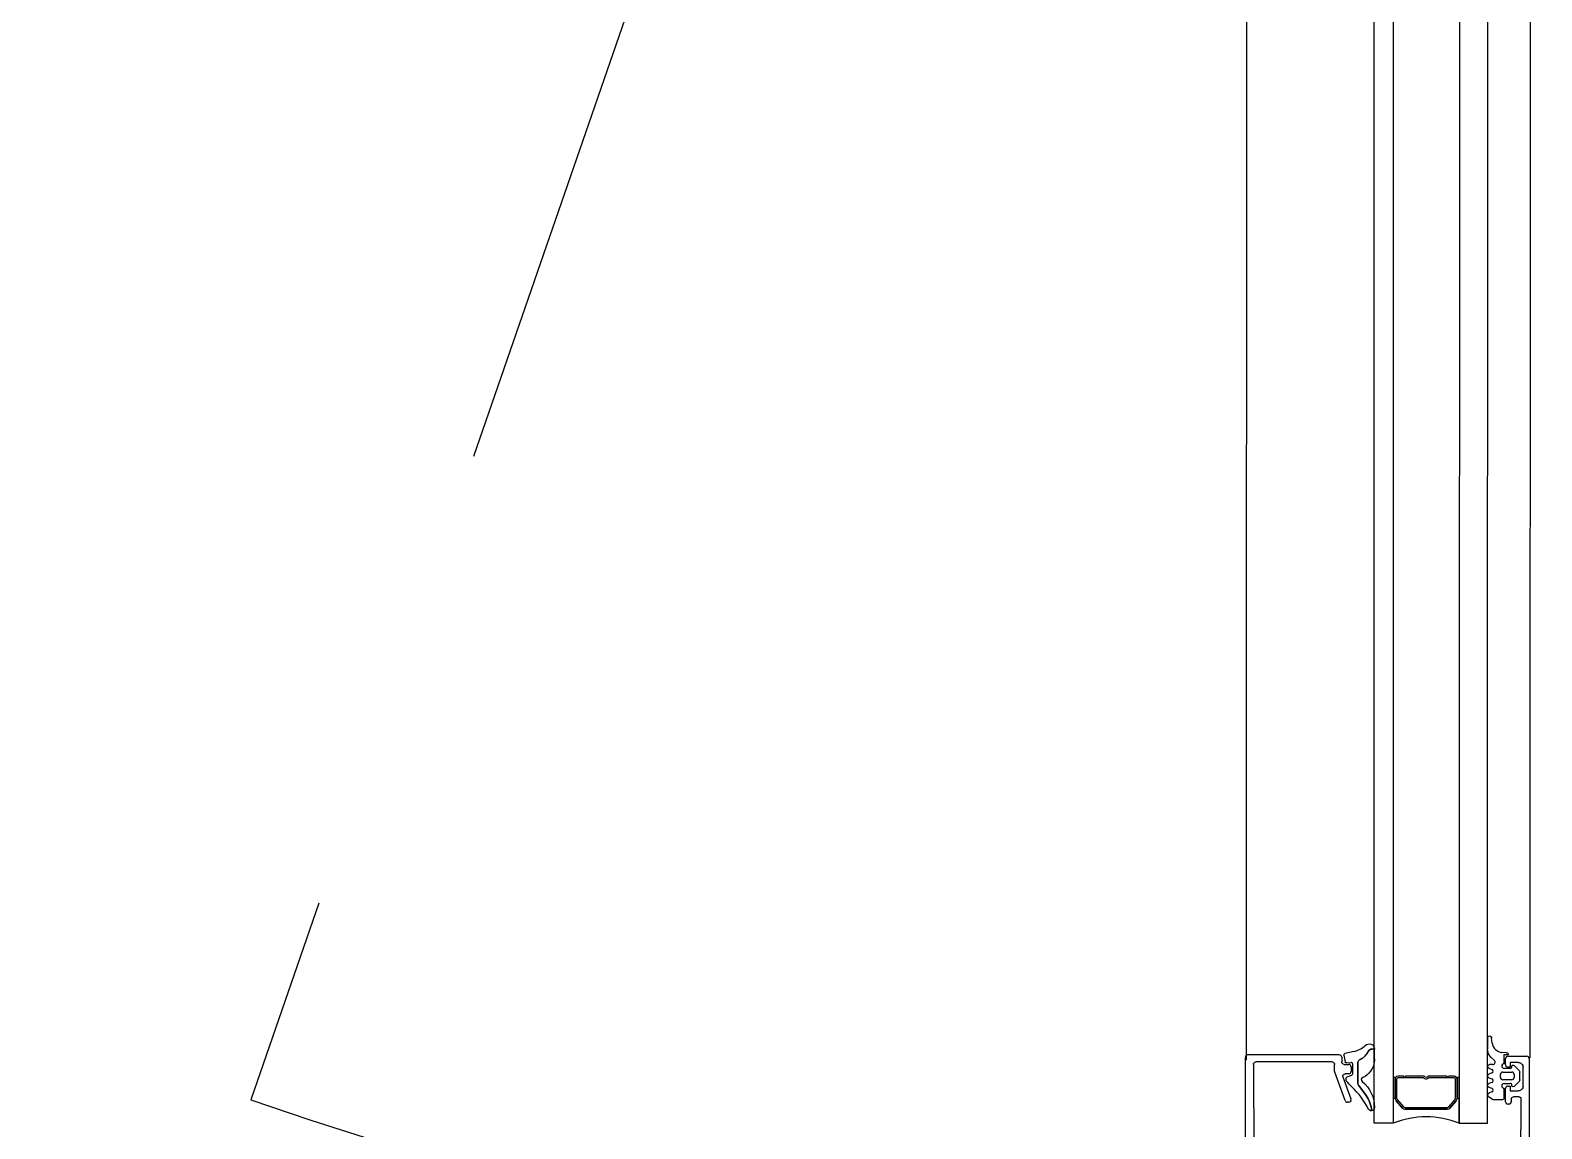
# Model space of a CAD drawing. Header units: metres. Extents: x 493 to 630, y -132 to -15.
# Drawn here: x 570.3331 to 570.6529, y -79.4796 to -79.2473 of the extents above; entities that cross this region are included whole.
import ezdxf

# ---------------------------------------------------------------- set-up
doc = ezdxf.new("R2010")
doc.units = ezdxf.units.M
doc.header["$MEASUREMENT"] = 0
doc.linetypes.add('HIDDEN2', pattern=[0.1875, 0.125, -0.0625])
for name, color, linetype in [('a_cote_50', 9, 'Continuous'), ('a_pereti_hasuri', 253, 'Continuous'), ('a_punctat', 40, 'HIDDEN2'), ('a_sticla', 4, 'Continuous'), ('a_tamplarie_ferestre', 6, 'Continuous'), ('a_vederi subtiri', 124, 'Continuous')]:
    doc.layers.add(name, color=color, linetype=linetype)

# ---------------------------------------------------------------- blocks, each defined once
blk = doc.blocks.new('__4FAFA3F2_FC5C_44BB_A64D_ECB77A95FE74_')
at = {"layer": 'a_vederi subtiri'}
for p, q in [((-125.4500011026394, 66.99999999985448), (-125.4500011026394, 70.99999999988358)), ((-125.0125011026394, 70.99999999988358), (-125.0125011026394, 66.99999999985448)), ((-125.0125011026394, 66.81066017167177), (-125.0125011026394, 70.74999999985448)), ((-124.6975011024624, 66.81066017167177), (-124.6975011024624, 70.74999999985448)), ((-124.3562511024065, 71.49999999985448), (-123.2625011026394, 71.49999999985448)), ((-124.3562511024065, 71.13999999989755), (-119.0254425092135, 71.13999999989755)), ((-123.2625011026394, 71.49999999985448), (-123.0437511024065, 71.25)), ((-123.0437511024065, 71.25), (-122.8250011026394, 71.49999999985448)), ((-122.8250011026394, 71.49999999985448), (-118.8896831609309, 71.49999999985448)), ((-118.010319044115, 71.49999999985448), (-114.0750011026394, 71.49999999985448)), ((-117.8745596958324, 71.13999999989755), (-112.5437511026394, 71.13999999989755)), ((-114.0750011026394, 71.49999999985448), (-113.8562511026394, 71.25)), ((-113.8562511026394, 71.25), (-113.6375011026394, 71.49999999985448)), ((-113.6375011026394, 71.49999999985448), (-112.5437511026394, 71.49999999985448)), ((-112.2025011025835, 70.74999999985448), (-112.2025011025835, 66.81066017167177)), ((-111.8875011026394, 66.99999999985448), (-111.8875011026394, 70.99999999988358)), ((-111.8875011026394, 70.74999999985448), (-111.8875011026394, 66.81066017167177)), ((-111.4500011026394, 70.99999999988358), (-111.4500011026394, 66.99999999985448)), ((-125.4500011026394, 61.49999999988358), (-125.4500011026394, 66.99999999985448)), ((-125.0125011026394, 66.99999999985448), (-125.0125011026394, 66.81066017167177)), ((-124.8202899277676, 66.28033008577768), (-123.4547122775111, 64.71966991398949)), ((-123.4547122775111, 64.71966991398949), (-124.8202899277676, 66.28033008577768)), ((-123.2319736413192, 64.97422835521866), (-124.5975512915757, 66.53488852712326)), ((-113.9093287528958, 64.85999999986961), (-122.9906734523829, 64.85999999986961)), ((-122.9906734523829, 64.49999999985448), (-113.9093287528958, 64.49999999985448)), ((-113.9093287528958, 64.49999999985448), (-122.9906734523829, 64.49999999985448)), ((-112.3024509134702, 66.53488852712326), (-113.6680285637267, 64.97422835521866)), ((-113.4452899277676, 64.71966991398949), (-112.0797122775111, 66.28033008577768)), ((-112.0797122775111, 66.28033008577768), (-113.4452899277676, 64.71966991398949)), ((-111.8875011026394, 66.81066017167177), (-111.8875011026394, 66.99999999985448)), ((-111.4500011026394, 66.99999999985448), (-111.4500011026394, 61.49999999988358))]:
    blk.add_line(p, q, dxfattribs=at)
at = {"layer": 'a_vederi subtiri', "extrusion": (2e-16, 2.000000000000001e-16, -1)}
for centre, radius, start, end in [((125.2312511026394, 71.02929687488358), 0.2207031249999999, 352.3718503293429, 187.6281496706571), ((124.3060278883204, 70.79394531238358), 0.707838677237907, 356.4405713952564, 85.93127893733272), ((124.3301350313704, 70.77285156247672), 0.3680761121636999, 356.4405713952564, 85.93127893733272), ((118.4500011026394, 71.67726562483585), 0.7872656250000108, 223.0350141754325, 316.9649858245675), ((118.4500011026394, 71.76164062495809), 0.5116406250000021, 210.7555134559261, 329.2444865440739), ((112.5939743169583, 70.79394531238358), 0.7078386772379076, 94.06872106266727, 183.5594286047437), ((112.5698671741411, 70.77285156247672), 0.3680761121637185, 94.06872106266727, 183.5594286047437), ((111.6687511026394, 71.02929687488358), 0.2207031249999999, 352.3718503293429, 187.6281496706571), ((125.2312511026394, 66.97070312485448), 0.2207031249999999, 172.371850329343, 7.628149670657059), ((125.2312511026394, 66.97070312485448), 0.2207031249999999, 172.371850329343, 7.628149670657059), ((124.2048949212767, 66.80336917506065), 0.8076390920070746, 319.6379859252439, 0.5172471456179616), ((124.2048949212767, 66.80336917506065), 0.8076390920070561, 319.6379859252439, 0.5172471456179616), ((124.2775458882097, 66.80686885336763), 0.4199723278436767, 319.6379859252439, 0.5172471456179616), ((122.9823408846278, 65.11756334116217), 0.617619552900235, 270.7730251426407, 319.8915003898574), ((122.9823408846278, 65.11756334116217), 0.617619552900235, 270.7730251426407, 319.8915003898574), ((122.9863405169453, 65.18113293728675), 0.3211621675081091, 270.7730251426407, 319.8915003898574), ((113.9136616881005, 65.18113293728675), 0.3211621675081109, 220.1084996101426, 269.2269748573593), ((113.917661320651, 65.11756334116217), 0.6176195529002321, 220.1084996101426, 269.2269748573593), ((113.917661320651, 65.11756334116217), 0.6176195529002375, 220.1084996101426, 269.2269748573593), ((112.622456317069, 66.80686885336763), 0.4199723278436483, 179.4827528543821, 220.362014074756), ((112.695107284002, 66.80336917506065), 0.8076390920070647, 179.4827528543821, 220.362014074756), ((112.695107284002, 66.80336917506065), 0.8076390920070755, 179.4827528543821, 220.362014074756), ((111.6687511026394, 66.97070312485448), 0.2207031249999999, 172.371850329343, 7.628149670657059), ((111.6687511026394, 66.97070312485448), 0.2207031249999999, 172.371850329343, 7.628149670657059), ((118.4500011026394, 44.30178832099773), 18.56821167883212, 67.85273984560007, 112.1472601544)]:
    blk.add_arc(centre, radius, start, end, dxfattribs=at)
blk = doc.blocks.new('erge')
at = {"layer": 'a_tamplarie_ferestre'}
for p, q in [((405.4513413439892, 126.0598712142432), (405.4707429263139, 126.0598712142432)), ((405.4528414277685, 126.0613711228293), (405.4690205299776, 126.0613711228293))]:
    blk.add_line(p, q, dxfattribs=at)
at = {"layer": 'a_tamplarie_ferestre', "extrusion": (2.000510598935923e-16, 2.000116828575766e-16, -1)}
for points in [[(-405.4681460592127, 126.108755871138), (-405.4666456016903, 126.1087557835151), (-405.4666455666529, 126.1093557590997), (-405.4677454777625, 126.1104557989241), (-405.4711455098364, 126.1104559974783), (-405.4712156347338, 126.0604432397858)], [(-405.4129471480803, 126.0824525987794), (-405.4128712253949, 126.0689714511424)], [(-405.46952049949, 126.0618711519814), (-405.4694472724158, 126.0804558668979)]]:
    blk.add_lwpolyline(points, dxfattribs=at)
at = {"layer": 'a_tamplarie_ferestre', "extrusion": (-1.499999997442286e-15, -8.759648353730134e-20, -1)}
blk.add_lwpolyline([(-405.4111784323881, 126.0604397468572), (-405.411176465531, 126.0941554075451)], dxfattribs=at)
at = {"layer": 'a_tamplarie_ferestre', "extrusion": (4.000510595525637e-16, -2.000233623886972e-16, -1)}
for points in [[(-405.4132715207979, 126.0687710178521), (-405.414471839895, 126.0687709477562)], [(-405.4149718690932, 126.0692709185569), (-405.4149718982918, 126.0697709185561)], [(-405.4154719274896, 126.0702708893564), (-405.4156719274895, 126.070270877677)], [(-405.4161718982897, 126.069770848479), (-405.4161717347764, 126.0669708484834)], [(-405.4124717055838, 126.0664710645562), (-405.4124714719931, 126.062471064563)], [(-405.4156717055785, 126.0664708776834), (-405.4151717055793, 126.0664709068826), (-405.4151717639768, 126.0674709068801), (-405.4134717639797, 126.0674710061566)], [(-405.4134714135938, 126.0614710061669), (-405.4151714135909, 126.0614709068908), (-405.4151714719885, 126.0624709068891), (-405.4156714719877, 126.0624708776904)], [(-405.416171442788, 126.0619708484924), (-405.4161713668713, 126.0606708484947)], [(-405.4156713376731, 126.0601708776941), (-405.4116712150605, 126.0601711112922)]]:
    blk.add_lwpolyline(points, dxfattribs=at)
at = {"layer": 'a_tamplarie_ferestre', "extrusion": (3.00051059723078e-16, -2.00017522623137e-16, -1)}
for points in [[(-405.4164715778607, 126.0690206489101), (-405.4164714552272, 126.0669206729139)], [(-405.4197850996245, 126.0686578459796), (-405.4187715863765, 126.0693205175957), (-405.4167715983797, 126.0693206343904)], [(-405.4190414181667, 126.0676936603168), (-405.4197093020688, 126.0679495295835)], [(-405.4131713742531, 126.0651403188494), (-405.4131712785449, 126.063501415411)], [(-405.4143591957071, 126.0665351002643), (-405.4133178408304, 126.0654938630088)], [(-405.4143713018771, 126.064020786553), (-405.4143713369168, 126.064620807552)], [(-405.4148713661149, 126.0651207783527), (-405.4167713501116, 126.0651206673978)], [(-405.4164713968295, 126.0659206729156), (-405.4151627637265, 126.0659207493367)], [(-405.4172713209119, 126.0646206381995), (-405.4172712858719, 126.0640206172009)], [(-405.4197014049633, 126.0646936292766), (-405.419041238173, 126.0649466305105)], [(-405.4190412817982, 126.0656936678317), (-405.4197014781278, 126.0659465919454)], [(-405.4197015217528, 126.0666936292669), (-405.4190413745414, 126.0669466229958)], [(-405.4133177038285, 126.0631478541476), (-405.4143589520859, 126.0621064802709)], [(-405.4167712566742, 126.0635206464011), (-405.4148712726773, 126.0635207573553)], [(-405.415162574056, 126.0627207373424), (-405.4164712099563, 126.0627206609212)], [(-405.4164711515587, 126.0617206609232), (-405.4164710406044, 126.0598206819265), (-405.4155710526061, 126.0598207344837)], [(-405.4188703212347, 126.0619205328175), (-405.419557146122, 126.0619204927087)], [(-405.4197003129514, 126.0626940030116), (-405.4190411213769, 126.0629466304987)], [(-405.4190411649986, 126.0636936678189), (-405.4197013613336, 126.0639465919565)], [(-405.4159710232466, 126.0594207171256), (-405.4169353775063, 126.0593430897848)], [(-405.4191941402831, 126.0604424043381), (-405.4185359803531, 126.0610492453407)], [(-405.4199671288293, 126.0562797677571), (-405.4199672688692, 126.0586778125926)], [(-405.4189893934134, 126.057363571088), (-405.4191161162975, 126.0562878124544)]]:
    blk.add_lwpolyline(points, dxfattribs=at)
at = {"layer": 'a_tamplarie_ferestre'}
for points in [[(405.4472348487201, 126.066355274478), (405.4456835593335, 126.0684479757621)], [(405.4456885593336, 126.0684479754703), (405.4472398487198, 126.066355274186)], [(405.4474361054027, 126.0617258948721), (405.4474363405898, 126.0657532320529)], [(405.4474413405897, 126.0657532317611), (405.4474411054028, 126.0617258945801)], [(405.4499416080372, 126.0648823864751), (405.449941622948, 126.0651377149035)], [(405.4485413778405, 126.0617574337759), (405.4485415060414, 126.0639527378733)], [(405.4487389172647, 126.0642346344238), (405.4497441044235, 126.0646004229082)], [(405.4497767985951, 126.0615732719714), (405.4488790003199, 126.061459784691)], [(405.4438859848006, 126.0607272946769), (405.443886471784, 126.0586672766879)], [(405.4438895452452, 126.0586112257107), (405.4443814185211, 126.0586346081579)], [(405.4443864185212, 126.0586346078657), (405.4438945452452, 126.0586112254186)], [(405.4482277141659, 126.0591466064105), (405.4501574020501, 126.0595836708434)], [(405.4503841864203, 126.0599404407461), (405.4501136422855, 126.0613334708246)]]:
    blk.add_lwpolyline(points, dxfattribs=at)
at = {"layer": 'a_tamplarie_ferestre', "extrusion": (6.000393796804147e-16, -4.000350415787889e-16, -1)}
for points in [[(-405.4505676636923, 126.0645423139281), (-405.4488715762649, 126.0692002338026)], [(-405.4493414276756, 126.0698713100689), (-405.4496604667818, 126.0698712914378)], [(-405.4501302632722, 126.069542358156), (-405.4523113708277, 126.0635520616367)], [(-405.4488414938021, 126.0623713545104), (-405.4488415521996, 126.0633713526015)], [(-405.4503414607862, 126.0618712688224), (-405.4493414646026, 126.0618713272199)], [(-405.4493415813978, 126.0638713234019), (-405.4500975781006, 126.0638712792534)], [(-405.4523415451376, 126.0633809657212), (-405.4523414569681, 126.0618711520272)], [(-405.4508413731891, 126.060371241533), (-405.4508414315864, 126.0613712396238)]]:
    blk.add_lwpolyline(points, dxfattribs=at)
at = {"layer": 'a_tamplarie_ferestre', "extrusion": (6.273976574137156e-20, -3.667484793199714e-24, -1)}
for centre, radius, start, end in [((-405.4445888552855, 126.071004452677), 0.0006979967121983897, 359.6058208863017, 83.55082379948021), ((-405.4445938672473, 126.071004463684), 0.0006979315997486338, 83.55082379948021, 163.0621901671566), ((-405.4506045613289, 126.07205911439), 0.006099786874643171, 323.7001782940216, 356.6058390272019), ((-405.4508801981543, 126.0709586648427), 0.00698944323349791, 308.5718680538092, 0.3359823499181372), ((-405.4480610533087, 126.0608945727549), 0.004134773588893482, 6.360210042423864, 65.88688836716749), ((-405.4464363405916, 126.0657532904507), 0.0009999999999763612, 142.9878743418489, 180.0033459392049), ((-405.4382181303076, 126.0558855588429), 0.015000302720351, 133.7752214943832, 140.9951183588013), ((-405.4496415603335, 126.0648824039968), 0.0003000477042415295, 180.0033459392049, 250.0159042460725), ((-405.4496416229483, 126.0651377324227), 0.0002999999999929003, 140.9951183588013, 180.0033459392049), ((-405.4464361054045, 126.0617259532698), 0.000999999999976351, 180.0033459392049, 248.6068942610659), ((-405.449819144889, 126.0612762756903), 0.0002999999999928998, 81.88535309524858, 169.0092538802913), ((-405.4468859847166, 126.0607280038697), 0.002999999999929044, 359.9864554149396, 12.01716198578263), ((-405.4450432733558, 126.0587025982074), 0.001157340695964786, 355.4717634521731, 358.2510869152253), ((-405.4450482733561, 126.0587025979156), 0.001157340695964786, 225.5726252466586, 355.4717634521731), ((-405.4443339345998, 126.05963348016), 0.000999999999976339, 207.723649783474, 267.2783482981957), ((-405.448764942995, 126.0573074425332), 0.003999999999905445, 27.72364978347406, 60.67465215893036), ((-405.4500911321474, 126.0598762598046), 0.0002999999999930683, 167.6468600328307, 257.2381192483069)]:
    blk.add_arc(centre, radius, start, end, dxfattribs=at)
at = {"layer": 'a_tamplarie_ferestre'}
for centre, radius, start, end in [((405.4505996421045, 126.0720591740173), 0.006099887101392957, 183.3941609727981, 216.2998217059785), ((405.4598554183848, 126.0785592550144), 0.0163409220760644, 206.7360103613373, 226.4455204397277), ((405.4154718982909, 126.0697708893574), 0.0004999999999881748, 89.99665406079835, 179.9966540607951), ((405.4156718982907, 126.0697708776776), 0.0004999999999881766, 359.9966540607951, 89.99665406079835), ((405.4493413984766, 126.0693713100703), 0.000499999999988174, 89.99665406079835, 200.0080725127597), ((405.4496604375828, 126.0693712914393), 0.0004999999999881393, 20.00690783570037, 89.99665406079835), ((405.4148715083377, 126.0646206069115), 0.0005001714608795216, 90.01629192981947, 179.9770161901303), ((405.415162781246, 126.0662207493363), 0.0002999999999929058, 170.2586873267401, 269.9966540607918), ((405.4156717347772, 126.0669708776824), 0.0004999999999881774, 269.9966540607918, 359.9966540607951), ((405.4164709321523, 126.0664206729439), 0.0005000002439016095, 270.0532480616533, 89.94006005993579), ((405.4167713236383, 126.0646206701242), 0.0004999972743997996, 359.9963417284927, 89.99696638983716), ((405.4191843816454, 126.0653201408131), 0.0003999999999905419, 110.9620565338114, 249.0312515877827), ((405.4191845180138, 126.0673201332982), 0.0003999999999905423, 110.9620565338114, 249.0312515877827), ((405.4462253434325, 126.0651217534904), 0.0004762922707111377, 287.9127185753296, 51.42813194619084), ((405.4464413405914, 126.0657532901586), 0.000999999999976357, 359.9966540607951, 37.01212565815112), ((405.4148714806562, 126.0640209361136), 0.0005001788015072356, 180.0171322224506, 269.9761759015814), ((405.4151625565367, 126.0624207373427), 0.0002999999999929063, 89.99665406079835, 189.7363007405857), ((405.415671442789, 126.0619708776911), 0.0004999999999881766, 359.9966540607951, 89.99665406079835), ((405.4164706865708, 126.0622206609507), 0.0005000002442085208, 270.053283659461, 89.94002446213051), ((405.4167711432479, 126.0640207890415), 0.0005001426539541591, 270.012994011384, 359.9803141126536), ((405.4188707966125, 126.0614205580145), 0.0004999750288193882, 90.05447700986986, 227.9587110440583), ((405.4191842648492, 126.0633201408019), 0.0003999999999905415, 110.9620570506275, 249.0312515877827), ((405.4464411054044, 126.0617259529778), 0.0009999999999763518, 291.3931057389341, 359.9966540607951), ((405.4488413778401, 126.0617574162569), 0.0002999999999929076, 179.9966540607951, 277.2043331559756), ((405.4488415060407, 126.0639527203542), 0.000299999999992913, 109.9964906635557, 179.9966540607951), ((405.4493414979759, 126.0623713313927), 0.0005000041742330564, 179.9973509525936, 269.9961757346788), ((405.449341559958, 126.0633713156427), 0.0005000077593987789, 89.99754320424285, 179.995764918151), ((405.4518415451384, 126.0633809949199), 0.0004999999999882195, 359.9966540607951, 20.00690783570037), ((405.4116712442593, 126.0606711112911), 0.0004999999999881766, 179.9966540607951, 269.9966540607918), ((405.4156713668721, 126.0606708776937), 0.0004999999999881766, 269.9966540607918, 359.9966540607951), ((405.4167548438787, 126.0571003442337), 0.002249999999946795, 6.718402008420187, 85.39780172985547), ((405.4443389346, 126.059633479868), 0.000999999999976338, 272.7216517017978, 332.2763502165259), ((405.448759942995, 126.057307442825), 0.003999999999905444, 119.3253478410696, 152.2763502165259), ((405.4493566901175, 126.0541968131409), 0.005076912458413897, 102.8485381404737, 133.5553661709902), ((405.4513413813521, 126.0603712224054), 0.000500008163680858, 179.9978080909952, 269.9957185978854), ((405.4707164881779, 126.0603705156021), 0.0005000008220292784, 266.9690042571343, 3.942991703404314)]:
    blk.add_arc(centre, radius, start, end, dxfattribs=at)
at = {"layer": 'a_tamplarie_ferestre', "extrusion": (4.000510595525637e-16, -2.000233623886972e-16, -1)}
for centre, radius, start, end in [((-405.4132715499968, 126.0692710178514), 0.0004999999999881758, 270.0033459392016, 323.1921415359453), ((-405.4144718690938, 126.069270947756), 0.0004999999999881766, 180.0033459392049, 270.0033459392016), ((-405.4134717055823, 126.0664710061582), 0.0009999999999763531, 0.003345939204911173, 90.00334593920817), ((-405.4134714719918, 126.0624710061653), 0.0009999999999763531, 270.0033459392016, 0.003345939204911173)]:
    blk.add_arc(centre, radius, start, end, dxfattribs=at)
at = {"layer": 'a_tamplarie_ferestre', "extrusion": (3.00051059723078e-16, -2.00017522623137e-16, -1)}
for centre, radius, start, end in [((-405.4167703795067, 126.0690218328848), 0.0002988039917129593, 359.7729718809028, 90.23371999832686), ((-405.4195662022216, 126.0683230566025), 0.0003999999999905419, 123.1781107674989, 249.0379434661886), ((-405.4136713742521, 126.0651402896507), 0.0004999999999881797, 0.003345939204911173, 45.00323596731667), ((-405.4145711236945, 126.0663223223425), 0.0003003130297155874, 45.11466189236014, 189.7413126732599), ((-405.4195582614863, 126.0643201189757), 0.0003999999999905419, 110.9687491096234, 249.0379434661886), ((-405.4195583782803, 126.0663201189637), 0.0003999999999905412, 110.9687484122173, 249.0379434661886), ((-405.413671278544, 126.0635013862121), 0.0004999999999881722, 315.0034559600321, 0.003345939204911173), ((-405.4145709024534, 126.0623192182111), 0.0003003004985533638, 170.2636992594143, 314.8937466563867), ((-405.4195571694812, 126.0623204927075), 0.0003999999999905412, 110.9687480635075, 270.0033459392016), ((-405.4159703823786, 126.0598200469756), 0.0003993303646181676, 269.9080484732078, 0.09864340358685572), ((-405.4175672688735, 126.0586779527467), 0.002399999999943251, 132.676881984079, 180.0033459392049), ((-405.4195415990768, 126.0562813055744), 0.0004255325310577661, 180.2070596536716, 0.8761522804307574)]:
    blk.add_arc(centre, radius, start, end, dxfattribs=at)
at = {"layer": 'a_tamplarie_ferestre', "extrusion": (6.000393796804147e-16, -4.000350415787889e-16, -1)}
for centre, radius, start, end in [((-405.4500972330786, 126.064371694808), 0.0005004156736208126, 160.0649443657908, 269.9604962518965), ((-405.4503414335504, 126.061371270786), 0.0004999980369683452, 90.00312099246787, 180.003570885942), ((-405.4528414644122, 126.0618711302725), 0.0005000074445326497, 270.0041990028482, 0.002492876373348932)]:
    blk.add_arc(centre, radius, start, end, dxfattribs=at)
at = {"layer": 'a_tamplarie_ferestre', "extrusion": (-6.000393796804147e-16, -4.000350415787889e-16, -1)}
blk.add_arc((-405.469020492046, 126.0618711302724), 0.0005000074445326497, 179.9975071236266, 269.9958009971518, dxfattribs=at)
blk = doc.blocks.new('tampalrie subsol')
at = {"layer": 'a_punctat', "ltscale": 0.5}
blk.add_line((570.5905219319355, -78.86492715566814), (570.3797452046102, -79.47349154055648), dxfattribs=at)
blk.add_arc((570.5917260140394, -78.86948924756942), 0.640120796022017, 250.6609532570904, 269.8868081300336, dxfattribs=at)
at = {"layer": 'a_sticla'}
blk.add_lwpolyline([(570.6215373806921, -78.93077439913324), (570.6214290451911, -79.47846900390284), (570.6174290451979, -79.47846923749337), (570.617537380699, -78.93077463272388)], dxfattribs=at)
blk.add_lwpolyline([(570.6355373806681, -78.93077358156606), (570.6354290451676, -79.47846818633566), (570.641429045157, -79.47846783594964), (570.641537380658, -78.93077323118015)], close=True, dxfattribs=at)
at = {"layer": 'a_vederi subtiri'}
blk.add_line((570.6504284883462, -79.46459219172739), (570.650538186789, -78.94457713656831), dxfattribs=at)
blk.add_lwpolyline([(570.5903913151975, -79.46509569585108), (570.5905389770722, -78.94417983905427)], dxfattribs=at)
at = {"xscale": -0.001000000000008328, "yscale": 0.001000000000008328, "zscale": 0.001000000000008328, "rotation": 0.003345939206580439}
blk.add_blockref('__4FAFA3F2_FC5C_44BB_A64D_ECB77A95FE74_', (570.5099826357333, -79.53997551221467), dxfattribs=at)
at = {"layer": 'a_cote_50', "rotation": 180}
blk.add_blockref('erge', (976.0614005609694, 46.59587540781256), dxfattribs=at)

msp = doc.modelspace()

# ---------------------------------------------------------------- hatches: boundary and pattern name
at = {"layer": 'a_pereti_hasuri', "ltscale": 0.3}
h = msp.add_hatch(dxfattribs=at)
h.set_pattern_fill('ANSI33', color=256, scale=0.25, style=0)
h.set_pattern_definition([(45, (-4876.954643999999, 8292.469365), (-0.04419417382415922, 0.04419417382415922), []), (45, (-4876.91044982625, 8292.469365), (-0.04419417382415922, 0.04419417382415922), [0.03125, -0.015625])])
edge = h.paths.add_edge_path()
edge.add_line((553.585124781431, -64.030926260102), (553.585124781431, -64.85958062453558))
edge.add_line((553.585124781431, -64.85958062453558), (554.0851247814312, -64.85958062453558))
edge.add_line((554.0851247814312, -64.85958062453558), (554.0851247814312, -64.43958062453558))
edge.add_line((554.0851247814312, -64.43958062453558), (558.4151247814311, -64.43958062453558))
edge.add_line((558.4151247814311, -64.43958062453558), (558.4151247814311, -65.88958062453563))
edge.add_line((558.4151247814311, -65.88958062453563), (560.1551247814311, -65.88958062453563))
edge.add_line((560.1551247814311, -65.88958062453563), (560.1551247814311, -71.7995806245356))
edge.add_line((560.1551247814311, -71.7995806245356), (557.255124781431, -71.7995806245356))
edge.add_line((557.255124781431, -71.7995806245356), (557.255124781431, -72.57958062453557))
edge.add_line((557.255124781431, -72.57958062453557), (556.755124781431, -72.57958062453557))
edge.add_line((556.755124781431, -72.57958062453557), (556.755124781431, -73.0495806245356))
edge.add_line((556.755124781431, -73.0495806245356), (557.325124781431, -73.0495806245356))
edge.add_line((557.325124781431, -73.0495806245356), (557.325124781431, -73.24958062453564))
edge.add_line((557.325124781431, -73.24958062453564), (557.825124781431, -73.24958062453564))
edge.add_line((557.825124781431, -73.24958062453564), (557.825124781431, -74.39958062453562))
edge.add_line((557.825124781431, -74.39958062453562), (557.325124781431, -74.39958062453562))
edge.add_line((557.325124781431, -74.39958062453562), (557.325124781431, -78.56958062453558))
edge.add_line((557.325124781431, -78.56958062453558), (556.535124781431, -78.56958062453558))
edge.add_line((556.535124781431, -78.56958062453558), (556.535124781431, -79.5395806245356))
edge.add_line((556.535124781431, -79.5395806245356), (556.3651247814312, -79.5395806245356))
edge.add_line((556.3651247814312, -79.5395806245356), (556.3651247814312, -79.98958062453565))
edge.add_line((556.3651247814312, -79.98958062453565), (554.835124781431, -79.98958062453565))
edge.add_line((554.835124781431, -79.98958062453565), (554.835124781431, -79.5395806245356))
edge.add_line((554.835124781431, -79.5395806245356), (554.1851247814311, -79.5395806245356))
edge.add_line((554.1851247814311, -79.5395806245356), (554.1851247814311, -78.89958062453559))
edge.add_line((554.1851247814311, -78.89958062453559), (553.785124781431, -78.89958062453556))
edge.add_line((553.785124781431, -78.89958062453556), (553.785124781431, -79.38958062453563))
edge.add_line((553.785124781431, -79.38958062453563), (553.7853166750776, -80.48458062453577))
edge.add_line((553.7853166750776, -80.48458062453577), (554.2605085687244, -80.48458062453594))
edge.add_line((554.2605085687244, -80.48458062453594), (554.2605085687244, -80.10458062453588))
edge.add_line((554.2605085687244, -80.10458062453588), (560.5705085687244, -80.10458062453588))
edge.add_line((560.5705085687244, -80.10458062453588), (560.5705085687244, -80.09458062453587))
edge.add_line((560.5705085687244, -80.09458062453587), (560.6605085687245, -80.09458062453587))
edge.add_line((560.6605085687245, -80.09458062453587), (560.9305085687245, -79.85458062453586))
edge.add_line((560.9305085687245, -79.85458062453586), (560.9305085687245, -75.40458062453587))
edge.add_line((560.9305085687245, -75.40458062453587), (561.3188631848399, -75.40458062453587))
edge.add_line((561.3188631848399, -75.40458062453587), (561.3205085687244, -74.58458062453587))
edge.add_line((561.3205085687244, -74.58458062453587), (560.8355085687243, -74.58458062453587))
edge.add_line((560.8355085687243, -74.58458062453587), (560.8355085687243, -73.98426908940911))
edge.add_line((560.8355085687243, -73.98426908940911), (560.592224763985, -73.98426908940911))
edge.add_line((560.592224763985, -73.98426908940911), (560.592224763985, -74.06426908940912))
edge.add_line((560.592224763985, -74.06426908940912), (560.102224763985, -74.06426908940912))
edge.add_line((560.102224763985, -74.06426908940912), (560.102224763985, -74.59426908940912))
edge.add_line((560.102224763985, -74.59426908940912), (559.717224763985, -74.59426908940912))
edge.add_line((559.717224763985, -74.59426908940912), (559.717224763985, -74.73426908940911))
edge.add_line((559.717224763985, -74.73426908940911), (559.9022247639851, -74.73426908940914))
edge.add_line((559.9022247639851, -74.73426908940914), (559.9022247639851, -75.38426908940914))
edge.add_line((559.9022247639851, -75.38426908940914), (560.3822247639852, -75.38426908940914))
edge.add_line((560.3822247639852, -75.38426908940914), (560.3822247639852, -79.85426908940914))
edge.add_line((560.3822247639852, -79.85426908940914), (557.9322247639851, -79.85426908940914))
edge.add_line((557.9322247639851, -79.85426908940914), (557.9322247639851, -75.38426908940914))
edge.add_line((557.9322247639851, -75.38426908940914), (558.6822247639851, -75.38426908940914))
edge.add_line((558.6822247639851, -75.38426908940914), (558.6822247639851, -74.73426908940914))
edge.add_line((558.6822247639851, -74.73426908940914), (558.877224763985, -74.73426908940914))
edge.add_line((558.877224763985, -74.73426908940914), (558.877224763985, -74.59426908940915))
edge.add_line((558.877224763985, -74.59426908940915), (557.8972247639884, -74.59426908940515))
edge.add_line((557.8972247639884, -74.59426908940515), (557.8972247639937, -72.41426908940898))
edge.add_line((557.8972247639937, -72.41426908940898), (558.4263376283396, -72.41426908940679))
edge.add_line((558.4263376283396, -72.41426908940679), (558.4263376283396, -72.21426908940654))
edge.add_line((558.4263376283396, -72.21426908940654), (559.6263376283395, -72.21426908940657))
edge.add_line((559.6263376283395, -72.21426908940657), (559.6261998784597, -72.41569928235873))
edge.add_line((559.6261998784597, -72.41569928235873), (559.9885808009782, -72.41426908940898))
edge.add_line((559.9885808009782, -72.41426908940898), (560.1072247639851, -72.76426908940911))
edge.add_line((560.1072247639851, -72.76426908940911), (560.1072247639851, -72.95426908940911))
edge.add_line((560.1072247639851, -72.95426908940911), (560.592224763985, -72.95426908940911))
edge.add_line((560.592224763985, -72.95426908940911), (560.592224763985, -73.03426908940912))
edge.add_line((560.592224763985, -73.03426908940912), (560.8355085687243, -73.03426908940912))
edge.add_line((560.8355085687243, -73.03426908940912), (560.8355085687243, -72.72426908940912))
edge.add_line((560.8355085687243, -72.72426908940912), (562.8755085687244, -72.72426908940912))
edge.add_line((562.8755085687244, -72.72426908940912), (562.8755085687244, -74.6142690894091))
edge.add_line((562.8755085687244, -74.6142690894091), (562.4205085687244, -74.6142690894091))
edge.add_line((562.4205085687244, -74.6142690894091), (562.4205085687244, -75.43426908940913))
edge.add_line((562.4205085687244, -75.43426908940913), (562.9905085687244, -75.43426908940913))
edge.add_line((562.9905085687244, -75.43426908940913), (562.9905085687245, -77.9345806245359))
edge.add_line((562.9905085687245, -77.9345806245359), (563.3205085687244, -77.9345806245359))
edge.add_line((563.3205085687244, -77.9345806245359), (563.3205085687244, -75.45426908940911))
edge.add_line((563.3205085687244, -75.45426908940911), (564.3506942890243, -75.45426908940911))
edge.add_line((564.3506942890243, -75.45426908940911), (564.3506942890243, -74.95426908940911))
edge.add_arc((564.861128465062, -76.04938882759716), 1.20823436842211, 63.48576800210168, 114.99017759381121, ccw=False)
edge.add_line((565.4005085687244, -74.96823232051335), (565.4005085687244, -75.45426908940911))
edge.add_line((565.4005085687244, -75.45426908940911), (570.1405085687244, -75.45426908940911))
edge.add_line((570.1405085687244, -75.45426908940911), (570.1405085687244, -77.03958062453586))
edge.add_line((570.1405085687244, -77.03958062453586), (570.8655085687244, -77.03958062453586))
edge.add_line((570.8655085687244, -77.03958062453586), (570.8655085687244, -74.7411263809465))
edge.add_line((570.8655085687244, -74.7411263809465), (570.6253166750778, -74.7411263809465))
edge.add_line((570.6253166750778, -74.7411263809465), (570.6253166750778, -73.83328784395138))
edge.add_line((570.6253166750778, -73.83328784395138), (569.745124781431, -73.83328784395138))
edge.add_line((569.745124781431, -73.83328784395138), (569.745124781431, -74.5032878439514))
edge.add_line((569.745124781431, -74.5032878439514), (563.8051247814309, -74.5032878439514))
edge.add_line((563.8051247814309, -74.5032878439514), (563.8051247814309, -70.16328784395141))
edge.add_line((563.8051247814309, -70.16328784395141), (562.915124781431, -70.16328784395141))
edge.add_line((562.915124781431, -70.16328784395141), (562.915124781431, -70.19328784395141))
edge.add_line((562.915124781431, -70.19328784395141), (562.915124781431, -72.37328784395142))
edge.add_line((562.915124781431, -72.37328784395142), (560.8151247814311, -72.37328784395142))
edge.add_line((560.8151247814311, -72.37328784395142), (560.8151247814311, -70.2532878439515))
edge.add_line((560.8151247814311, -70.2532878439515), (560.8151247814311, -63.7032878439515))
edge.add_line((560.8151247814311, -63.7032878439515), (561.1751247814306, -63.70328784395139))
edge.add_line((561.1751247814306, -63.70328784395139), (561.175124781431, -63.34612599861119))
edge.add_line((561.175124781431, -63.34612599861119), (560.775124781431, -63.34612599861119))
edge.add_line((560.775124781431, -63.34612599861119), (560.775124781431, -63.07612599861119))
edge.add_line((560.775124781431, -63.07612599861119), (560.1051247814314, -63.07612599861119))
edge.add_line((560.1051247814314, -63.07612599861119), (560.1051247814314, -63.51612599861122))
edge.add_line((560.1051247814314, -63.51612599861122), (552.9250870057567, -63.51612599861122))
edge.add_line((552.9250870057567, -63.51612599861122), (552.9250870057566, -62.97612599861115))
edge.add_line((552.9250870057566, -62.97612599861115), (552.4200870057564, -62.97612599861115))
edge.add_line((552.4200870057564, -62.97612599861115), (552.4276058935936, -64.0295806245359))
edge.add_line((552.4276058935936, -64.0295806245359), (553.585124781431, -64.0295806245359))

# ---------------------------------------------------------------- block references
at = {"layer": 'a_tamplarie_ferestre'}
msp.add_blockref('tampalrie subsol', (0, 0), dxfattribs=at)

doc.saveas('drawing.dxf')
